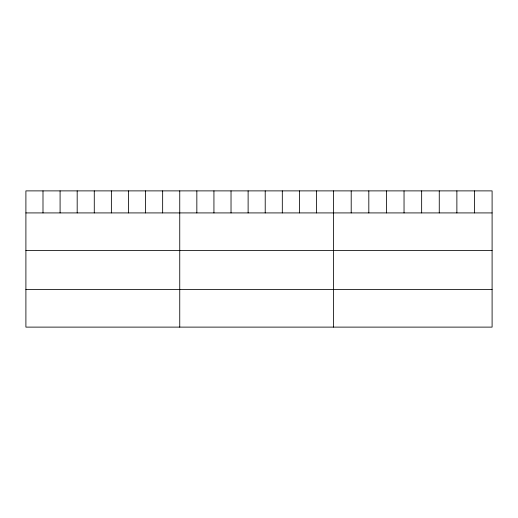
<?xml version="1.0" encoding="UTF-8"?>
<svg xmlns="http://www.w3.org/2000/svg" width="518" height="518" viewBox="0 0 518 518"><rect width="100%" height="100%" fill="white"/><g stroke="black" fill="none" stroke-linecap="round" stroke-linejoin="round"><path stroke-width="0.78" d="M492.1 212.917L492.1 327.117L25.9 327.117L25.9 190.883L492.1 190.883L492.1 212.917L25.9 212.917M25.9 250.602L492.1 250.602M25.9 289.433L492.1 289.433M474.488 190.883L474.488 212.917M456.876 190.883L456.876 212.917M439.264 190.883L439.264 212.917M421.652 190.883L421.652 212.917M404.04 190.883L404.04 212.917M386.428 190.883L386.428 212.917M368.816 190.883L368.816 212.917M351.204 190.883L351.204 212.917M333.592 190.883L333.592 327.117M316.498 190.883L316.498 212.917M299.404 190.883L299.404 212.917M282.31 190.883L282.31 212.917M265.216 190.883L265.216 212.917M248.122 190.883L248.122 212.917M231.028 190.883L231.028 212.917M213.934 190.883L213.934 212.917M196.84 190.883L196.84 212.917M179.746 190.883L179.746 327.117M162.652 190.883L162.652 212.917M145.558 190.883L145.558 212.917M128.464 190.883L128.464 212.917M111.37 190.883L111.37 212.917M94.276 190.883L94.276 212.917M77.182 190.883L77.182 212.917M60.088 190.883L60.088 212.917M42.994 190.883L42.994 212.917"/></g></svg>
